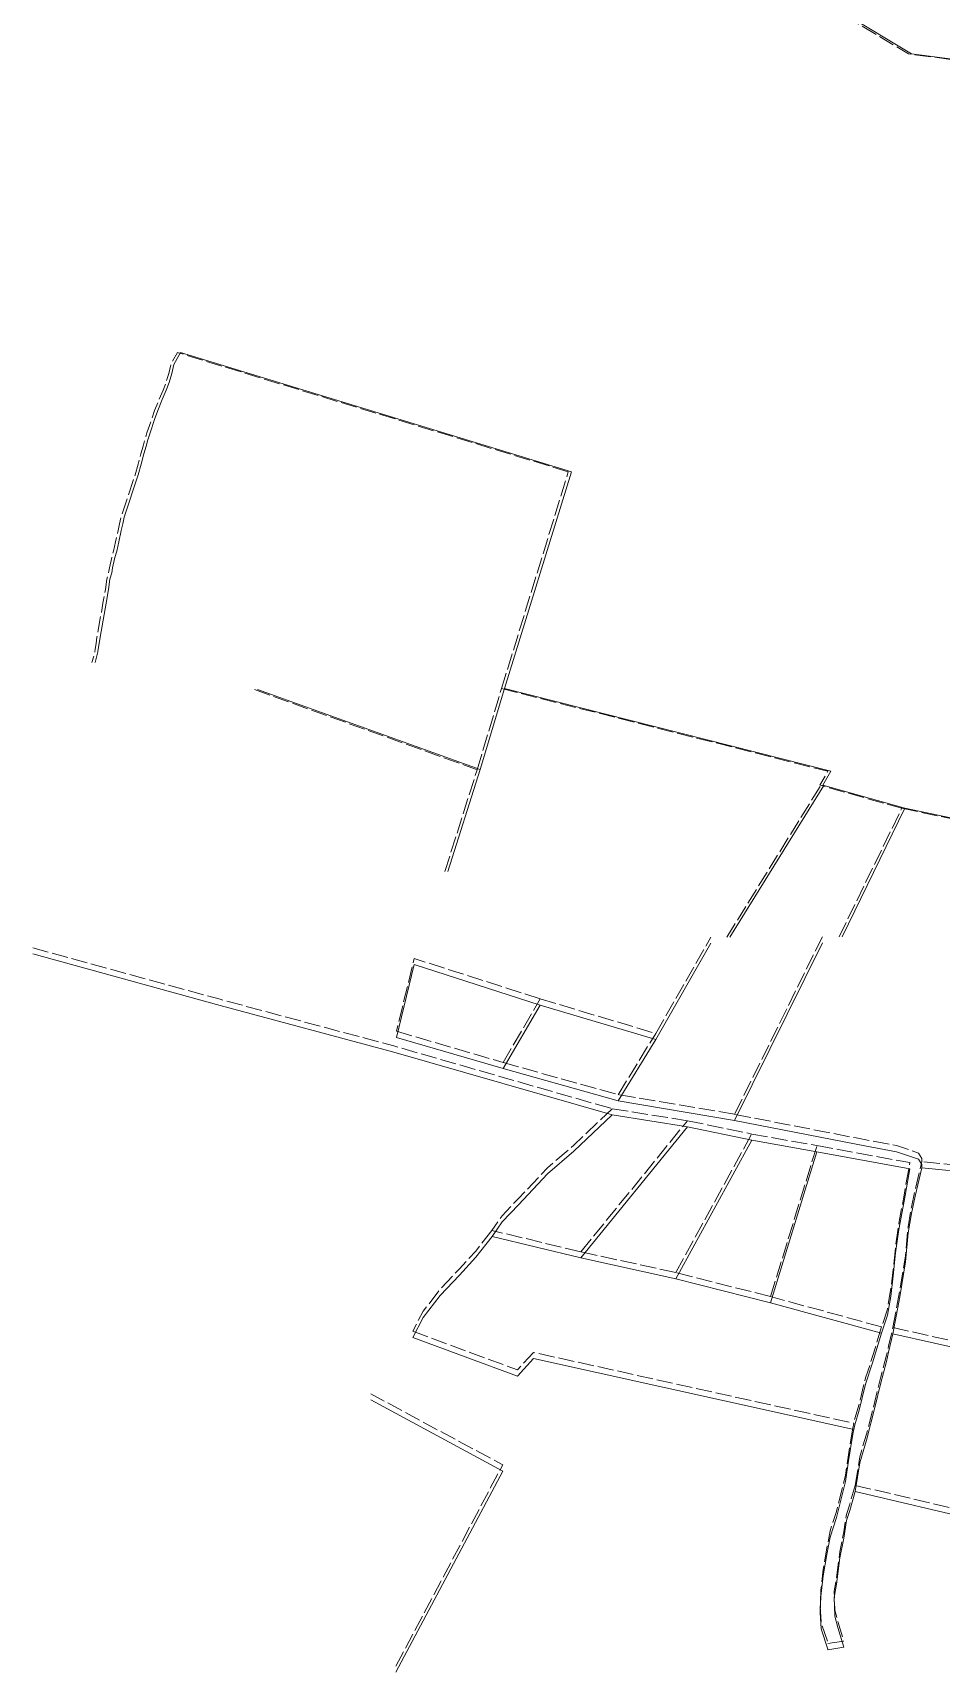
# Model space of a CAD drawing. Header units: millimetres. Extents: x 611548 to 616630, y 1316670 to 1320037.
# Drawn here: x 611548 to 612225, y 1316966 to 1318187 of the extents above; entities that cross this region are included whole.
import ezdxf

# ---------------------------------------------------------------- set-up
doc = ezdxf.new("R2010")
doc.units = ezdxf.units.MM
doc.linetypes.add('ACAD_ISO02W100', pattern=[15, 12, -3])
doc.layers.add('2', color=7, linetype='Continuous')
doc.layers.add('FONDO_MANAGUA', color=8, linetype='ACAD_ISO02W100')
doc.layers.add('PARCELAS', color=7, linetype='Continuous', lineweight=0)

msp = doc.modelspace()

# ---------------------------------------------------------------- linework, layer by layer
at = {"layer": '2', "color": 1, "lineweight": 0}
for p, q in [((611899.57713, 1317698.94176), (611949.37713, 1317860.37776)), ((611715.50813, 1317698.15476), (611881.45313, 1317638.55676)), ((611881.45313, 1317638.55676), (611899.57713, 1317698.94176)), ((611857.31913, 1317562.72976), (611881.45313, 1317638.55676)), ((612067.43513, 1317513.71876), (612137.55813, 1317626.86676)), ((612151.12713, 1317513.96176), (612197.89913, 1317609.77076)), ((612197.89913, 1317609.77076), (612434.12213, 1317560.04976))]:
    msp.add_line(p, q, dxfattribs=at)
for points in [[(611911.37213, 1318347.09376), (612202.86013, 1318171.72776), (612273.58513, 1318162.57276)], [(611949.37713, 1317860.37776), (611658.03613, 1317949.27476), (611658.03613, 1317949.27476), (611653.19913, 1317940.38176), (611651.66713, 1317933.64476), (611649.50013, 1317926.90876), (611647.46113, 1317921.19076), (611644.27713, 1317914.20176), (611641.09213, 1317906.06976), (611638.67113, 1317899.33376), (611635.35713, 1317889.42176), (611633.82713, 1317884.21076), (611632.55113, 1317879.50776), (611630.76613, 1317873.78876), (611628.85213, 1317866.16276), (611626.55613, 1317858.28276), (611616.10313, 1317826.63776), (611614.95413, 1317821.55376), (611613.93213, 1317816.59576), (611612.01713, 1317808.20676), (611610.48413, 1317801.34276), (611609.08113, 1317796.51276), (611607.42113, 1317788.88676), (611606.78113, 1317785.07276), (611605.50613, 1317780.36976), (611604.35313, 1317772.86976), (611602.56313, 1317762.57276), (611598.08713, 1317737.27476), (611597.44613, 1317732.44376), (611596.67913, 1317728.37676), (611596.54913, 1317726.34176), (611594.38113, 1317718.46176)], [(611899.57713, 1317698.94176), (612142.76713, 1317637.37376), (612136.78513, 1317627.08476), (612136.78513, 1317627.08476), (612197.89913, 1317609.77076)]]:
    msp.add_lwpolyline(points, dxfattribs=at)
at = {"layer": 'FONDO_MANAGUA', "color": 1, "lineweight": 0}
for p, q in [((611897.28325, 1317698.93471), (611947.08325, 1317860.37071)), ((611713.21425, 1317698.14771), (611879.15925, 1317638.54971)), ((611879.15925, 1317638.54971), (611897.28325, 1317698.93471)), ((611855.02525, 1317562.72271), (611879.15925, 1317638.54971)), ((612065.14125, 1317513.71171), (612135.26425, 1317626.85971)), ((612148.83325, 1317513.95471), (612195.60525, 1317609.76371)), ((612195.60525, 1317609.76371), (612431.82825, 1317560.04271)), ((612012.22725, 1317442.06371), (612053.32125, 1317513.83771)), ((612136.43125, 1317514.07371), (612070.99425, 1317381.83871)), ((611898.45725, 1317420.42971), (611926.18025, 1317467.84271)), ((611926.18025, 1317467.84271), (612012.22725, 1317442.06371)), ((611819.03125, 1317443.69771), (611898.45725, 1317420.42971)), ((611984.24125, 1317396.42871), (612012.22725, 1317442.06371)), ((611898.45725, 1317420.42971), (611984.24125, 1317396.42871)), ((612070.99425, 1317381.83871), (611984.24125, 1317396.42871)), ((611979.71825, 1317385.98471), (612035.93925, 1317377.09771)), ((611956.41025, 1317279.42371), (612035.93925, 1317377.09771)), ((612027.10425, 1317263.90471), (612083.77825, 1317367.15471)), ((612035.93925, 1317377.09771), (612083.77825, 1317367.15471)), ((612083.77825, 1317367.15471), (612132.37225, 1317358.48571)), ((612097.79825, 1317246.09871), (612132.37225, 1317358.48571)), ((612433.00025, 1317324.56371), (612210.46925, 1317346.65071)), ((611956.41025, 1317279.42371), (611890.18825, 1317295.31871)), ((612027.10425, 1317263.90471), (611956.41025, 1317279.42371)), ((612097.79825, 1317246.09871), (612027.10425, 1317263.90471)), ((612180.58425, 1317223.47271), (612097.79825, 1317246.09871)), ((612188.97525, 1317223.00371), (612307.81825, 1317196.36171))]:
    msp.add_line(p, q, dxfattribs=at)
at = {"layer": 'FONDO_MANAGUA', "color": 1, "lineweight": 0, "flags": 128}
for points in [[(611909.07825, 1318347.08671), (612200.56625, 1318171.72071), (612271.29125, 1318162.56571)], [(611947.08325, 1317860.37071), (611655.74225, 1317949.26771), (611655.74225, 1317949.26771), (611650.90525, 1317940.37471), (611649.37325, 1317933.63771), (611647.20625, 1317926.90171), (611645.16725, 1317921.18371), (611641.98325, 1317914.19471), (611638.79825, 1317906.06271), (611636.37725, 1317899.32671), (611633.06325, 1317889.41471), (611631.53325, 1317884.20371), (611630.25725, 1317879.50071), (611628.47225, 1317873.78171), (611626.55825, 1317866.15571), (611624.26225, 1317858.27571), (611613.80925, 1317826.63071), (611612.66025, 1317821.54671), (611611.63825, 1317816.58871), (611609.72325, 1317808.19971), (611608.19025, 1317801.33571), (611606.78725, 1317796.50571), (611605.12725, 1317788.87971), (611604.48725, 1317785.06571), (611603.21225, 1317780.36271), (611602.05925, 1317772.86271), (611600.26925, 1317762.56571), (611595.79325, 1317737.26771), (611595.15225, 1317732.43671), (611594.38525, 1317728.36971), (611594.25525, 1317726.33471), (611592.08725, 1317718.45471)], [(611897.28325, 1317698.93471), (612140.47325, 1317637.36671), (612134.49125, 1317627.07771), (612134.49125, 1317627.07771), (612195.60525, 1317609.76371)], [(611547.95525, 1317505.90371), (611687.49425, 1317467.48271), (611817.05325, 1317432.75771), (611979.71825, 1317385.98471)], [(611926.18025, 1317467.84271), (611832.23125, 1317497.90671), (611819.03125, 1317443.69771)], [(611979.71825, 1317385.98471), (611951.13025, 1317358.90371), (611931.64125, 1317342.03471), (611909.89625, 1317319.05371), (611897.75925, 1317306.28571), (611890.18825, 1317295.31871)], [(612210.46925, 1317346.65071), (612210.45825, 1317348.93871), (612208.15025, 1317352.99471), (612191.59925, 1317358.50971), (612173.28025, 1317361.98271), (612161.57625, 1317364.21571), (612070.99425, 1317381.83871)], [(612132.37225, 1317358.48571), (612201.57625, 1317345.84571), (612197.37725, 1317321.67671), (612193.41525, 1317300.55871), (612190.96025, 1317283.26071), (612189.26725, 1317266.22071), (612187.31125, 1317250.70471), (612184.83925, 1317236.71171), (612180.58425, 1317223.47271)], [(612188.97525, 1317223.00371), (612194.17525, 1317250.48271), (612198.36625, 1317276.43171), (612200.29125, 1317298.04871), (612202.76025, 1317312.54971), (612205.49125, 1317325.52771), (612210.46925, 1317346.65071)], [(611890.18825, 1317295.31871), (611878.06425, 1317280.00971), (611865.92925, 1317266.73371), (611851.51725, 1317251.41271), (611838.88925, 1317235.08471), (611831.08325, 1317220.30371)], [(611831.08325, 1317220.30371), (611909.26625, 1317191.43671), (611921.14825, 1317204.45771), (612159.84725, 1317151.68671)], [(612180.58425, 1317223.47271), (612173.83225, 1317201.32371), (612168.57325, 1317185.53871), (612163.84225, 1317165.94171), (612160.59125, 1317155.24971), (612159.10225, 1317148.12471)], [(612160.84125, 1317105.42571), (612164.29325, 1317126.79571), (612169.29225, 1317143.59671), (612175.52525, 1317168.03071), (612179.75925, 1317185.33671), (612184.24925, 1317202.38971), (612185.74025, 1317209.26071), (612188.97525, 1317223.00371)], [(612160.84125, 1317105.42571), (612253.47725, 1317083.74471), (612307.81825, 1317196.36171)], [(611818.60925, 1316970.86471), (611898.18225, 1317120.71471), (611799.79725, 1317173.63571)], [(612159.10225, 1317148.12471), (612155.89725, 1317128.28171), (612153.68625, 1317113.01871), (612146.95825, 1317086.04071), (612142.20125, 1317071.52771), (612139.72425, 1317058.55171), (612137.00825, 1317042.77771), (612135.30625, 1317027.26271), (612134.85825, 1317015.31271), (612135.42725, 1317003.11371), (612140.58625, 1316988.13971), (612140.58925, 1316987.63071)], [(612140.58925, 1316987.63071), (612152.27325, 1316989.46571), (612147.87725, 1317004.18871), (612145.80225, 1317012.56871), (612145.22325, 1317026.54671), (612146.95325, 1317036.46971), (612149.39625, 1317056.05471), (612152.37325, 1317070.81371), (612154.34125, 1317083.78771), (612156.84525, 1317091.42571), (612160.84125, 1317105.42571)]]:
    msp.add_lwpolyline(points, dxfattribs=at)
at = {"layer": 'PARCELAS', "color": 1, "lineweight": 0}
for p, q in [((612012.24125, 1317437.46971), (612053.33525, 1317509.24371)), ((612136.44525, 1317509.47971), (612071.00825, 1317377.24471)), ((611898.47125, 1317415.83571), (611926.19425, 1317463.24871)), ((611926.19425, 1317463.24871), (612012.24125, 1317437.46971)), ((611819.04525, 1317439.10371), (611898.47125, 1317415.83571)), ((611984.25525, 1317391.83471), (612012.24125, 1317437.46971)), ((611898.47125, 1317415.83571), (611984.25525, 1317391.83471)), ((612071.00825, 1317377.24471), (611984.25525, 1317391.83471)), ((611979.73225, 1317381.39071), (612035.95325, 1317372.50371)), ((611956.42425, 1317274.82971), (612035.95325, 1317372.50371)), ((612035.95325, 1317372.50371), (612083.79225, 1317362.56071)), ((612027.11825, 1317259.31071), (612083.79225, 1317362.56071)), ((612083.79225, 1317362.56071), (612132.38625, 1317353.89171)), ((612097.81225, 1317241.50471), (612132.38625, 1317353.89171)), ((612433.01425, 1317319.96971), (612210.48325, 1317342.05671)), ((611956.42425, 1317274.82971), (611890.20225, 1317290.72471)), ((612027.11825, 1317259.31071), (611956.42425, 1317274.82971)), ((612097.81225, 1317241.50471), (612027.11825, 1317259.31071)), ((612180.59825, 1317218.87871), (612097.81225, 1317241.50471)), ((612188.98925, 1317218.40971), (612307.83225, 1317191.76771))]:
    msp.add_line(p, q, dxfattribs=at)
for points in [[(611547.96925, 1317501.30971), (611687.50825, 1317462.88871), (611817.06725, 1317428.16371), (611979.73225, 1317381.39071)], [(611926.19425, 1317463.24871), (611832.24525, 1317493.31271), (611819.04525, 1317439.10371)], [(611979.73225, 1317381.39071), (611951.14425, 1317354.30971), (611931.65525, 1317337.44071), (611909.91025, 1317314.45971), (611897.77325, 1317301.69171), (611890.20225, 1317290.72471)], [(612210.48325, 1317342.05671), (612210.47225, 1317344.34471), (612208.16425, 1317348.40071), (612191.61325, 1317353.91571), (612173.29425, 1317357.38871), (612161.59025, 1317359.62171), (612071.00825, 1317377.24471)], [(612132.38625, 1317353.89171), (612201.59025, 1317341.25171), (612197.39125, 1317317.08271), (612193.42925, 1317295.96471), (612190.97425, 1317278.66671), (612189.28125, 1317261.62671), (612187.32525, 1317246.11071), (612184.85325, 1317232.11771), (612180.59825, 1317218.87871)], [(612188.98925, 1317218.40971), (612194.18925, 1317245.88871), (612198.38025, 1317271.83771), (612200.30525, 1317293.45471), (612202.77425, 1317307.95571), (612205.50525, 1317320.93371), (612210.48325, 1317342.05671)], [(611890.20225, 1317290.72471), (611878.07825, 1317275.41571), (611865.94325, 1317262.13971), (611851.53125, 1317246.81871), (611838.90325, 1317230.49071), (611831.09725, 1317215.70971)], [(611831.09725, 1317215.70971), (611909.28025, 1317186.84271), (611921.16225, 1317199.86371), (612159.86125, 1317147.09271)], [(612180.59825, 1317218.87871), (612173.84625, 1317196.72971), (612168.58725, 1317180.94471), (612163.85625, 1317161.34771), (612160.60525, 1317150.65571), (612159.11625, 1317143.53071)], [(612160.85525, 1317100.83171), (612164.30725, 1317122.20171), (612169.30625, 1317139.00271), (612175.53925, 1317163.43671), (612179.77325, 1317180.74271), (612184.26325, 1317197.79571), (612185.75425, 1317204.66671), (612188.98925, 1317218.40971)], [(612160.85525, 1317100.83171), (612253.49125, 1317079.15071), (612307.83225, 1317191.76771)], [(611818.62325, 1316966.27071), (611898.19625, 1317116.12071), (611799.81125, 1317169.04171)], [(612159.11625, 1317143.53071), (612155.91125, 1317123.68771), (612153.70025, 1317108.42471), (612146.97225, 1317081.44671), (612142.21525, 1317066.93371), (612139.73825, 1317053.95771), (612137.02225, 1317038.18371), (612135.32025, 1317022.66871), (612134.87225, 1317010.71871), (612135.44125, 1316998.51971), (612140.60025, 1316983.54571), (612140.60325, 1316983.03671)], [(612140.60325, 1316983.03671), (612152.28725, 1316984.87171), (612147.89125, 1316999.59471), (612145.81625, 1317007.97471), (612145.23725, 1317021.95271), (612146.96725, 1317031.87571), (612149.41025, 1317051.46071), (612152.38725, 1317066.21971), (612154.35525, 1317079.19371), (612156.85925, 1317086.83171), (612160.85525, 1317100.83171)]]:
    msp.add_lwpolyline(points, dxfattribs=at)

doc.saveas('drawing.dxf')
